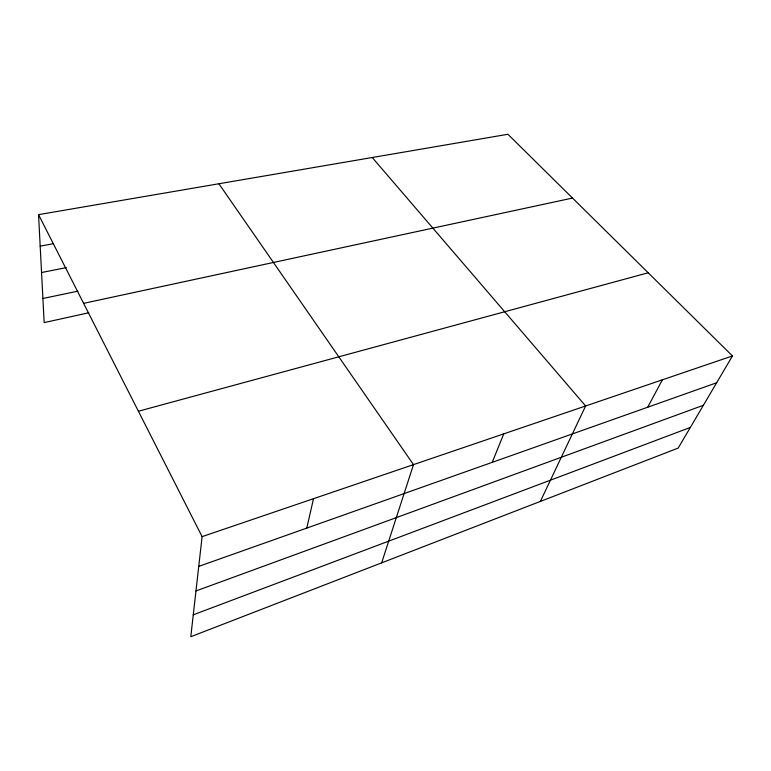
<?xml version="1.0" encoding="UTF-8"?>
<svg xmlns="http://www.w3.org/2000/svg" width="771" height="771" viewBox="0 0 771 771"><rect width="100%" height="100%" fill="white"/><g stroke="black" fill="none" stroke-linecap="round" stroke-linejoin="round"><path stroke-width="1.16" d="M38.55 214.637L202.108 536.645L190.794 636.721L678.181 448.076L732.45 355.951L507.916 134.279L38.55 214.637L44.149 322.606L88.761 312.775M306.791 528.087L313.508 498.692M381.655 562.849L413.497 464.624L218.897 183.758M492.226 462.349L503.752 433.88M540.375 501.41L585.623 405.98L372.229 157.506M647.717 407.213L662.385 379.824M193.27 614.815L690.334 427.442M195.969 590.943L703.403 405.267M198.745 566.396L716.654 382.773M202.108 536.645L732.45 355.951M138.404 411.232L648.199 272.78M83.615 303.35L572.516 198.06M42.897 298.493L77.919 291.159M41.547 272.52L66.296 267.633M40.179 246.151L53.093 243.752"/></g></svg>
